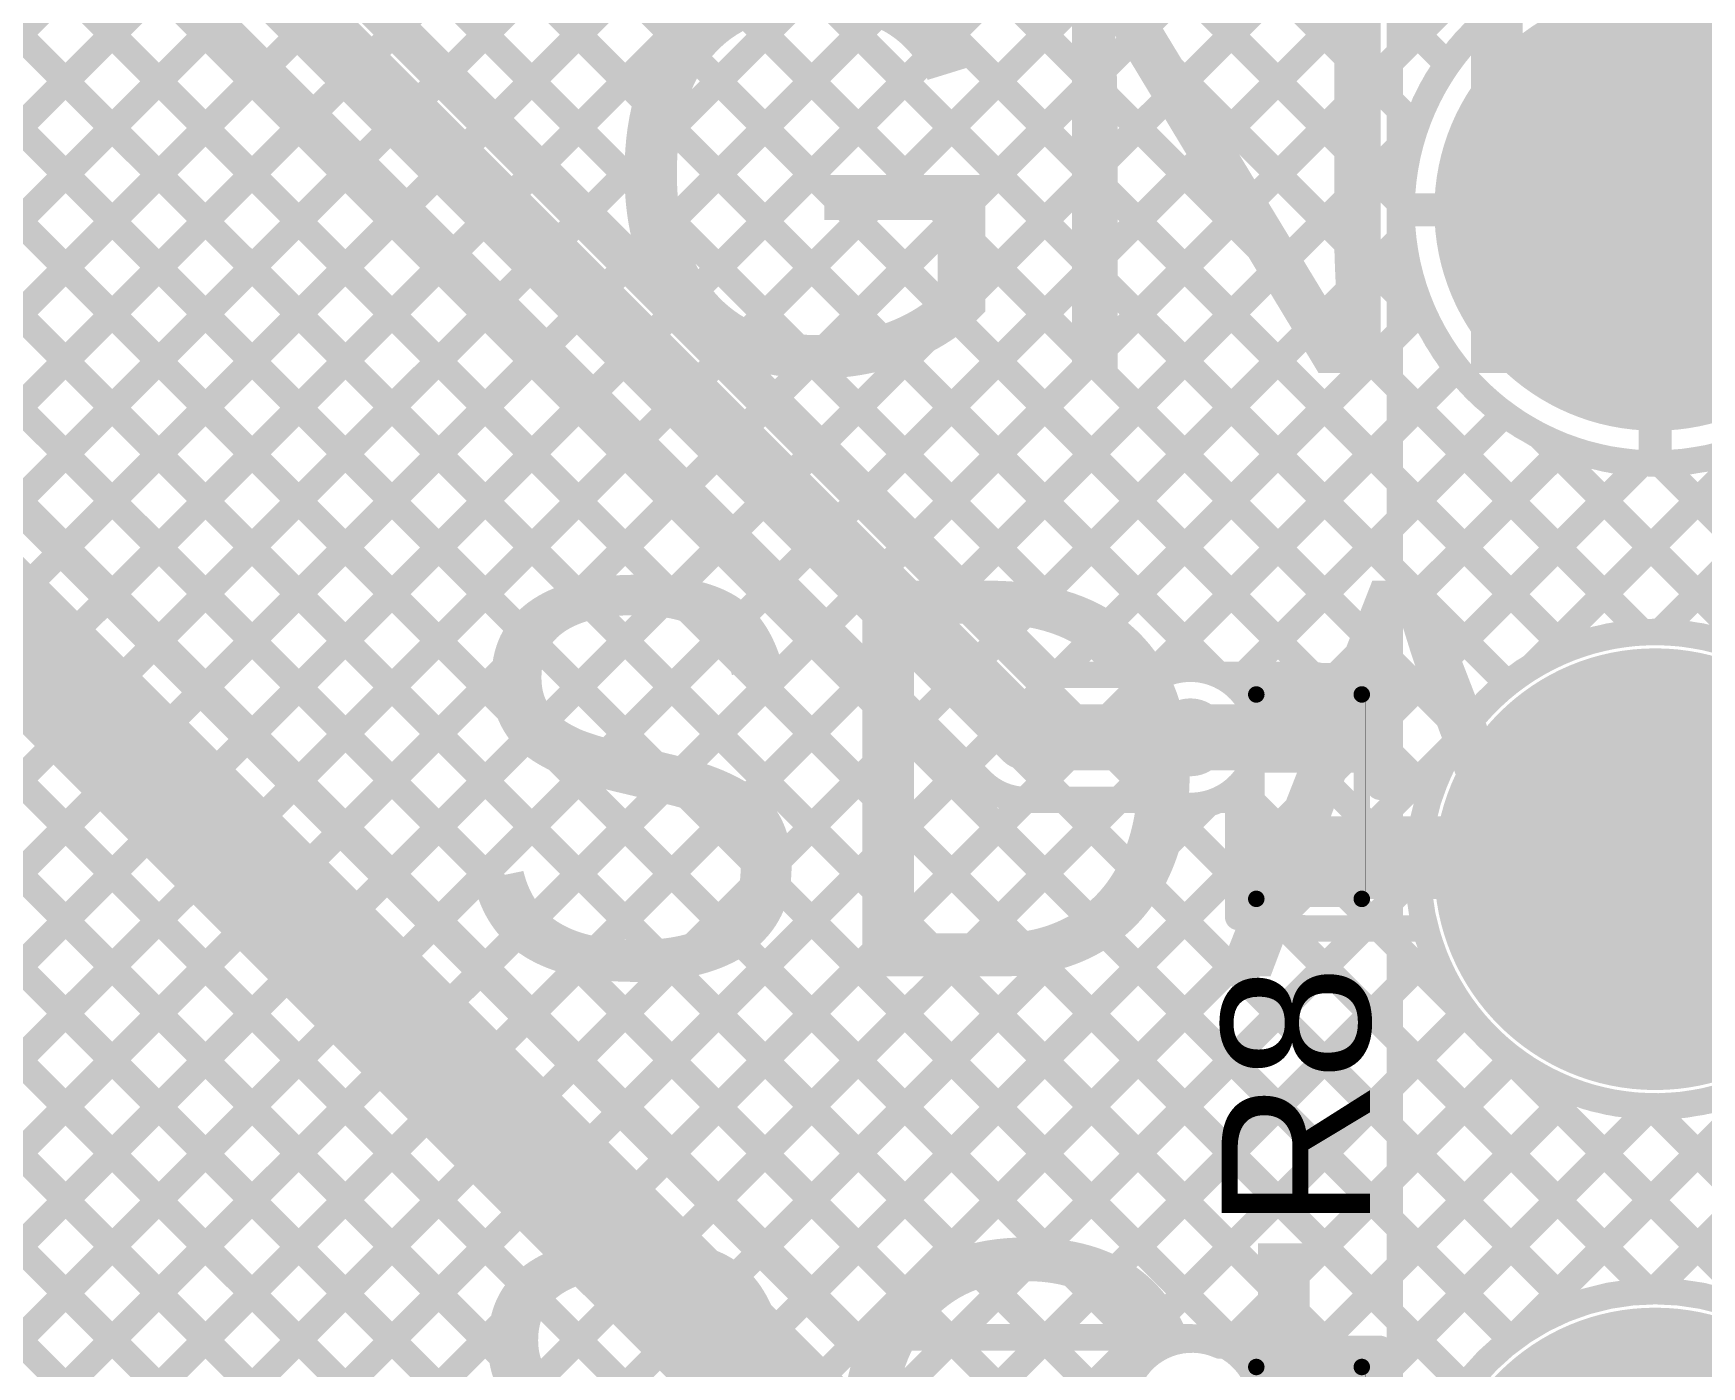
# Model space of a CAD drawing. Header units: millimetres. Extents: x -0.08 to 7.12, y -0.08 to 3.98.
# Drawn here: x 5.969 to 6.475, y 2.612 to 3.017 of the extents above; entities that cross this region are included whole.
import ezdxf

# ---------------------------------------------------------------- set-up
doc = ezdxf.new("R2010")
doc.units = ezdxf.units.MM
doc.header["$MEASUREMENT"] = 0
for name, color, linetype in [('BottomLayer', 5, 'Continuous'), ('BottomSolder', 6, 'Continuous'), ('MultiLayer', 9, 'Continuous'), ('PadHoleLayer', 156, 'Continuous'), ('TopLayer', 1, 'Continuous'), ('TopOverlay', 2, 'Continuous'), ('TopPaste', 8, 'Continuous'), ('TopSolder', 216, 'Continuous'), ('ViaHoleLayer', 16, 'Continuous')]:
    doc.layers.add(name, color=color, linetype=linetype)
doc.styles.add('Arial', font='', dxfattribs={"height": 0.2})
doc.styles.get('Arial').set_extended_font_data('Arial')

# ---------------------------------------------------------------- blocks, each defined once
blk = doc.blocks.new('DB2ER_5_08_4P_GN_18')
at = {"layer": 'BottomLayer'}
h = blk.add_hatch(color=5, dxfattribs=at)
edge = h.paths.add_edge_path()
edge.add_arc((0.2, 0), 0.06299, 0, 360)
h = blk.add_hatch(color=5, dxfattribs=at)
edge = h.paths.add_edge_path()
edge.add_arc((0.4, 0), 0.06299, 0, 360)
h = blk.add_hatch(color=5, dxfattribs=at)
edge = h.paths.add_edge_path()
edge.add_arc((0.6, 0), 0.06299, 0, 360)
at = {"layer": 'BottomSolder'}
h = blk.add_hatch(color=6, dxfattribs=at)
edge = h.paths.add_edge_path()
edge.add_arc((0.2, 0), 0.06699, 0, 360)
h = blk.add_hatch(color=6, dxfattribs=at)
edge = h.paths.add_edge_path()
edge.add_arc((0.4, 0), 0.06699, 0, 360)
h = blk.add_hatch(color=6, dxfattribs=at)
edge = h.paths.add_edge_path()
edge.add_arc((0.6, 0), 0.06699, 0, 360)
at = {"layer": 'MultiLayer'}
h = blk.add_hatch(color=9, dxfattribs=at)
edge = h.paths.add_edge_path()
edge.add_arc((0.2, 0), 0.06299, 0, 360)
h = blk.add_hatch(color=9, dxfattribs=at)
edge = h.paths.add_edge_path()
edge.add_arc((0.4, 0), 0.06299, 0, 360)
h = blk.add_hatch(color=9, dxfattribs=at)
edge = h.paths.add_edge_path()
edge.add_arc((0.6, 0), 0.06299, 0, 360)
at = {"layer": 'PadHoleLayer'}
h = blk.add_hatch(color=156, dxfattribs=at)
edge = h.paths.add_edge_path()
edge.add_arc((0.4, 0), 0.0315, 0, 360)
h = blk.add_hatch(color=156, dxfattribs=at)
edge = h.paths.add_edge_path()
edge.add_arc((0.6, 0), 0.0315, 0, 360)
at = {"layer": 'TopLayer'}
h = blk.add_hatch(color=1, dxfattribs=at)
edge = h.paths.add_edge_path()
edge.add_arc((0.2, 0), 0.06299, 0, 360)
h = blk.add_hatch(color=1, dxfattribs=at)
edge = h.paths.add_edge_path()
edge.add_arc((0.4, 0), 0.06299, 0, 360)
h = blk.add_hatch(color=1, dxfattribs=at)
edge = h.paths.add_edge_path()
edge.add_arc((0.6, 0), 0.06299, 0, 360)
at = {"layer": 'TopSolder'}
h = blk.add_hatch(color=216, dxfattribs=at)
edge = h.paths.add_edge_path()
edge.add_arc((0.2, 0), 0.06699, 0, 360)
h = blk.add_hatch(color=216, dxfattribs=at)
edge = h.paths.add_edge_path()
edge.add_arc((0.4, 0), 0.06699, 0, 360)
h = blk.add_hatch(color=216, dxfattribs=at)
edge = h.paths.add_edge_path()
edge.add_arc((0.6, 0), 0.06699, 0, 360)
at = {"layer": 'TopOverlay', "const_width": 0.005}
blk.add_lwpolyline([(0.699, 0.079), (-0.099, 0.079)], dxfattribs=at)
blk = doc.blocks.new('R___0402_56')
at = {"layer": 'TopLayer'}
for points in [[(-0.0275, -0.0125), (-0.0275, 0.0125), (-0.0095, 0.0125), (-0.0095, -0.0125)], [(0.0095, -0.0125), (0.0095, 0.0125), (0.0275, 0.0125), (0.0275, -0.0125)]]:
    blk.add_hatch(color=1, dxfattribs=at).paths.add_polyline_path(points)
at = {"layer": 'TopPaste'}
for points in [[(-0.0275, -0.0125), (-0.0275, 0.0125), (-0.0095, 0.0125), (-0.0095, -0.0125)], [(0.0095, -0.0125), (0.0095, 0.0125), (0.0275, 0.0125), (0.0275, -0.0125)]]:
    blk.add_hatch(color=8, dxfattribs=at).paths.add_polyline_path(points)
at = {"layer": 'TopSolder'}
for points in [[(-0.02967, -0.01467), (-0.02967, 0.01467), (-0.00733, 0.01467), (-0.00733, -0.01467)], [(0.00733, -0.01467), (0.00733, 0.01467), (0.02967, 0.01467), (0.02967, -0.01467)]]:
    blk.add_hatch(color=216, dxfattribs=at).paths.add_polyline_path(points)
at = {"layer": 'TopOverlay'}
for points, const_width in [([(-0.031, 0.016), (-0.031, -0.016)], 0.005), ([(-0.031, 0.016), (0.031, 0.016)], 0.005), ([(0.031, 0.016), (0.031, -0.016)], 0.005), ([(-0.031, -0.016), (0.031, -0.016)], 0.005), ([(-0.032, -0.017), (0.032, -0.017)], 0.000127)]:
    blk.add_lwpolyline(points, dxfattribs=dict(at, const_width=const_width))
for points, const_width in [([(-0.03225, 0.016, 1), (-0.02975, 0.016, 1)], 0.0025), ([(-0.03225, 0.016, 1), (-0.02975, 0.016, 1)], 0.0025), ([(0.02975, 0.016, 1), (0.03225, 0.016, 1)], 0.0025), ([(0.02975, 0.016, 1), (0.03225, 0.016, 1)], 0.0025), ([(-0.03225, -0.016, 1), (-0.02975, -0.016, 1)], 0.0025), ([(-0.03225, -0.016, 1), (-0.02975, -0.016, 1)], 0.0025), ([(0.02975, -0.016, 1), (0.03225, -0.016, 1)], 0.0025), ([(0.02975, -0.016, 1), (0.03225, -0.016, 1)], 0.0025), ([(-0.03203, -0.017, 1), (-0.03197, -0.017, 1)], 0.0000635), ([(0.03197, -0.017, 1), (0.03203, -0.017, 1)], 0.0000635)]:
    blk.add_lwpolyline(points, format="xyb", close=True, dxfattribs=dict(at, const_width=const_width))
blk = doc.blocks.new('R___0402_57')
at = {"layer": 'TopLayer'}
for points in [[(-0.0275, -0.0125), (-0.0275, 0.0125), (-0.0095, 0.0125), (-0.0095, -0.0125)], [(0.0095, -0.0125), (0.0095, 0.0125), (0.0275, 0.0125), (0.0275, -0.0125)]]:
    blk.add_hatch(color=1, dxfattribs=at).paths.add_polyline_path(points)
at = {"layer": 'TopPaste'}
for points in [[(-0.0275, -0.0125), (-0.0275, 0.0125), (-0.0095, 0.0125), (-0.0095, -0.0125)], [(0.0095, -0.0125), (0.0095, 0.0125), (0.0275, 0.0125), (0.0275, -0.0125)]]:
    blk.add_hatch(color=8, dxfattribs=at).paths.add_polyline_path(points)
at = {"layer": 'TopSolder'}
for points in [[(-0.02967, -0.01467), (-0.02967, 0.01467), (-0.00733, 0.01467), (-0.00733, -0.01467)], [(0.00733, -0.01467), (0.00733, 0.01467), (0.02967, 0.01467), (0.02967, -0.01467)]]:
    blk.add_hatch(color=216, dxfattribs=at).paths.add_polyline_path(points)
at = {"layer": 'TopOverlay'}
for points, const_width in [([(-0.031, 0.016), (-0.031, -0.016)], 0.005), ([(-0.031, 0.016), (0.031, 0.016)], 0.005), ([(0.031, 0.016), (0.031, -0.016)], 0.005), ([(-0.031, -0.016), (0.031, -0.016)], 0.005), ([(-0.032, -0.017), (0.032, -0.017)], 0.000127)]:
    blk.add_lwpolyline(points, dxfattribs=dict(at, const_width=const_width))
for points, const_width in [([(-0.03225, 0.016, 1), (-0.02975, 0.016, 1)], 0.0025), ([(-0.03225, 0.016, 1), (-0.02975, 0.016, 1)], 0.0025), ([(0.02975, 0.016, 1), (0.03225, 0.016, 1)], 0.0025), ([(0.02975, 0.016, 1), (0.03225, 0.016, 1)], 0.0025), ([(-0.03225, -0.016, 1), (-0.02975, -0.016, 1)], 0.0025), ([(-0.03225, -0.016, 1), (-0.02975, -0.016, 1)], 0.0025), ([(0.02975, -0.016, 1), (0.03225, -0.016, 1)], 0.0025), ([(0.02975, -0.016, 1), (0.03225, -0.016, 1)], 0.0025), ([(-0.03203, -0.017, 1), (-0.03197, -0.017, 1)], 0.0000635), ([(0.03197, -0.017, 1), (0.03203, -0.017, 1)], 0.0000635)]:
    blk.add_lwpolyline(points, format="xyb", close=True, dxfattribs=dict(at, const_width=const_width))

msp = doc.modelspace()

# ---------------------------------------------------------------- hatches: boundary and pattern name
at = {"layer": 'BottomLayer'}
h = msp.add_hatch(color=5, dxfattribs=at)
edge = h.paths.add_edge_path()
edge.add_arc((6.32, 2.803), 0.01181, 0, 360)
at = {"layer": 'TopLayer'}
h = msp.add_hatch(color=1, dxfattribs=at)
edge = h.paths.add_edge_path()
edge.add_arc((6.32, 2.803), 0.01181, 0, 360)
at = {"layer": 'ViaHoleLayer'}
h = msp.add_hatch(color=16, dxfattribs=at)
edge = h.paths.add_edge_path()
edge.add_arc((6.32, 2.803), 0.00591, 0, 360)

# ---------------------------------------------------------------- linework, layer by layer
at = {"layer": 'BottomLayer'}
for points, const_width in [([(5.975, 3.43015), (6.39795, 3.00719)], 0.008), ([(5.975, 3.40186), (6.38836, 2.98851)], 0.008), ([(5.975, 3.37358), (6.38402, 2.96455)], 0.008), ([(5.975, 3.34529), (6.39256, 2.92773)], 0.008), ([(5.7015, 3.33595), (6.41727, 2.62019)], 0.008), ([(6.0809, 3.01917), (6.39599, 3.33426)], 0.008), ([(5.975, 3.31701), (6.45712, 2.83489)], 0.008), ([(6.09504, 3.00503), (6.4068, 3.31678)], 0.008), ([(5.7015, 3.30767), (6.40322, 2.60595)], 0.008), ([(6.10918, 2.99088), (6.42167, 3.30337)], 0.008), ([(6.12333, 2.97674), (6.44079, 3.2942)], 0.008), ([(5.975, 3.28872), (6.43399, 2.82973)], 0.008), ([(5.7015, 3.27938), (6.39333, 2.58756)], 0.008), ([(5.975, 3.26044), (6.41614, 2.8193)], 0.008), ([(5.7015, 3.2511), (6.38901, 2.56359)], 0.008), ([(5.9752, 3.23196), (6.40237, 2.80478)], 0.008), ([(5.7015, 3.22281), (6.30331, 2.621)], 0.008), ([(6.13747, 2.9626), (6.39001, 3.21514)], 0.008), ([(5.9752, 3.20367), (6.3928, 2.78607)], 0.008), ([(5.7015, 3.19453), (6.27503, 2.621)], 0.008), ([(6.15161, 2.94846), (6.39001, 3.18686)], 0.008), ([(5.57954, 3.17507), (6.38901, 2.3656)], 0.008), ([(5.9752, 3.17539), (6.32867, 2.82192)], 0.008), ([(5.7015, 3.16624), (6.24674, 2.621)], 0.008), ([(5.5654, 3.16092), (6.38901, 2.33731)], 0.008), ([(6.16575, 2.93431), (6.39001, 3.15857)], 0.008), ([(5.55126, 3.14678), (6.38901, 2.30903)], 0.008), ([(5.9752, 3.14711), (6.3003, 2.822)], 0.008), ([(5.68, 3.126), (6.2065, 2.5995)], 0.025), ([(5.7015, 3.13796), (6.21846, 2.621)], 0.008), ([(5.7015, 3.13491), (6.21541, 2.621)], 0.008), ([(5.53712, 3.13264), (6.807, 1.86275)], 0.008), ([(6.17989, 2.92017), (6.39001, 3.13029)], 0.008), ([(5.9562, 3.117), (6.2702, 2.803)], 0.02), ([(5.9752, 3.12487), (6.27807, 2.822)], 0.008), ([(5.52297, 3.1185), (6.807, 1.83447)], 0.008), ([(5.6648, 3.1108), (6.1913, 2.5843)], 0.008), ([(5.50883, 3.10435), (6.807, 1.80619)], 0.008), ([(5.94279, 3.10354), (6.25673, 2.78959)], 0.008), ([(6.19404, 2.90603), (6.39001, 3.102)], 0.008), ([(5.49469, 3.09021), (6.807, 1.7779)], 0.008), ([(6.20818, 2.89189), (6.4073, 3.09101)], 0.008), ([(6.22232, 2.87775), (6.43558, 3.09101)], 0.008), ([(6.23646, 2.8636), (6.46387, 3.09101)], 0.008), ([(5.8925, 2.94391), (5.99746, 3.04887)], 0.008), ([(6.461, 2.963), (6.461, 3.03599)], 0.01), ([(5.90664, 2.92976), (6.0116, 3.03472)], 0.008), ([(5.92078, 2.91562), (6.02574, 3.02058)], 0.008), ([(5.93493, 2.90148), (6.03989, 3.00644)], 0.008), ([(5.94907, 2.88734), (6.05403, 2.9923)], 0.008), ([(6.2506, 2.84946), (6.3877, 2.98656)], 0.008), ([(6.4604, 2.63499), (6.807, 2.98159)], 0.008), ([(5.96321, 2.8732), (6.06817, 2.97816)], 0.008), ([(6.461, 2.963), (6.59, 2.963)], 0.025), ([(5.97735, 2.85905), (6.08231, 2.96401)], 0.008), ([(6.38801, 2.963), (6.461, 2.963)], 0.01), ([(6.461, 2.89001), (6.461, 2.963)], 0.01), ([(6.26475, 2.83532), (6.38442, 2.955)], 0.008), ([(5.99149, 2.84491), (6.09646, 2.94987)], 0.008), ([(6.4624, 2.83498), (6.56892, 2.9415)], 0.008), ([(6.00564, 2.83077), (6.1106, 2.93573)], 0.008), ([(6.27971, 2.822), (6.39028, 2.93257)], 0.008), ([(6.01978, 2.81663), (6.12474, 2.92159)], 0.008), ([(6.308, 2.822), (6.40089, 2.91489)], 0.008), ([(6.03392, 2.80248), (6.13888, 2.90745)], 0.008), ([(6.33329, 2.81901), (6.41531, 2.90103)], 0.008), ([(6.04806, 2.78834), (6.15302, 2.8933)], 0.008), ([(6.34007, 2.79751), (6.43361, 2.89104)], 0.008), ([(6.42372, 2.82459), (6.49139, 2.89226)], 0.008), ([(6.42573, 2.89456), (6.49261, 2.82768)], 0.008), ([(6.20363, 2.63278), (6.45696, 2.88611)], 0.008), ([(6.46255, 2.88602), (6.807, 2.54158)], 0.008), ([(6.06221, 2.7742), (6.16717, 2.87916)], 0.008), ([(6.07635, 2.76006), (6.18131, 2.86502)], 0.008), ([(6.09049, 2.74592), (6.19545, 2.85088)], 0.008), ([(6.10463, 2.73177), (6.20959, 2.83673)], 0.008), ([(6.11877, 2.71763), (6.22373, 2.82259)], 0.008), ([(6.27807, 2.822), (6.31151, 2.822)], 0.008), ([(6.33892, 2.81167), (6.38902, 2.76157)], 0.008), ([(6.13292, 2.70349), (6.23788, 2.80845)], 0.008), ([(6.2702, 2.803), (6.32, 2.803)], 0.02), ([(5.41587, 2.241), (5.97523, 2.80036)], 0.008), ([(6.22013, 2.621), (6.39941, 2.80028)], 0.008), ([(6.14706, 2.68935), (6.25202, 2.79431)], 0.008), ([(5.44415, 2.241), (5.98937, 2.78622)], 0.008), ([(6.1612, 2.67521), (6.27, 2.784)], 0.008), ([(6.17534, 2.66106), (6.29828, 2.784)], 0.008), ([(6.2702, 2.784), (6.31151, 2.784)], 0.008), ([(6.28173, 2.784), (6.43543, 2.6303)], 0.008), ([(6.31002, 2.784), (6.45905, 2.63497)], 0.008), ([(6.33436, 2.78794), (6.40773, 2.71457)], 0.008), ([(6.18948, 2.64692), (6.32549, 2.78293)], 0.008), ([(5.47244, 2.241), (6.00352, 2.77208)], 0.008), ([(6.24842, 2.621), (6.38902, 2.7616)], 0.008), ([(5.50072, 2.241), (6.01766, 2.75794)], 0.008), ([(5.52901, 2.241), (6.0318, 2.74379)], 0.008), ([(6.2767, 2.621), (6.39355, 2.73784)], 0.008), ([(5.55729, 2.241), (6.04594, 2.72965)], 0.008), ([(6.30499, 2.621), (6.40357, 2.71959)], 0.008), ([(5.58557, 2.241), (6.06008, 2.71551)], 0.008), ([(6.41257, 2.70973), (6.4969, 2.6254)], 0.008), ([(6.3307, 2.61843), (6.41773, 2.70546)], 0.008), ([(5.61386, 2.241), (6.07423, 2.70137)], 0.008), ([(6.41745, 2.62032), (6.49894, 2.70182)], 0.008), ([(6.34192, 2.60136), (6.43603, 2.69548)], 0.008), ([(6.00984, 2.241), (6.45986, 2.69102)], 0.008), ([(6.45957, 2.69102), (6.807, 2.34359)], 0.008), ([(5.64214, 2.241), (6.08837, 2.68723)], 0.008), ([(5.67043, 2.241), (6.10251, 2.67308)], 0.008), ([(5.69871, 2.241), (6.11665, 2.65894)], 0.008), ([(5.727, 2.241), (6.13079, 2.6448)], 0.008), ([(5.75528, 2.241), (6.14494, 2.63066)], 0.008), ([(6.21541, 2.621), (6.3205, 2.621)], 0.008), ([(5.78356, 2.241), (6.15908, 2.61652)], 0.008)]:
    msp.add_lwpolyline(points, dxfattribs=dict(at, const_width=const_width))
at = {"layer": 'BottomLayer', "const_width": 0.008}
for points in [[(6.53493, 2.9415, -7.019607), (6.53493, 2.9845)], [(6.31151, 2.822, -0.543406), (6.34081, 2.803)], [(6.34081, 2.803, -0.543406), (6.31151, 2.784)], [(6.2702, 2.784, -0.199451), (6.25673, 2.78959)], [(6.2702, 2.784, -0.198912), (6.25676, 2.78957)], [(6.3205, 2.621, -0.414214), (6.342, 2.5995)]]:
    msp.add_lwpolyline(points, format="xyb", dxfattribs=at)
at = {"layer": 'BottomLayer'}
for points, const_width in [([(6.0789, 3.01917, 1), (6.0829, 3.01917, 1)], 0.004), ([(6.39595, 3.00719, 1), (6.39995, 3.00719, 1)], 0.004), ([(6.03789, 3.00644, 1), (6.04189, 3.00644, 1)], 0.004), ([(6.09304, 3.00503, 1), (6.09704, 3.00503, 1)], 0.004), ([(6.05203, 2.9923, 1), (6.05603, 2.9923, 1)], 0.004), ([(6.10718, 2.99088, 1), (6.11118, 2.99088, 1)], 0.004), ([(6.3857, 2.98656, 1), (6.3897, 2.98656, 1)], 0.004), ([(6.38636, 2.98851, 1), (6.39036, 2.98851, 1)], 0.004), ([(6.06617, 2.97816, 1), (6.07017, 2.97816, 1)], 0.004), ([(6.12133, 2.97674, 1), (6.12533, 2.97674, 1)], 0.004), ([(6.45475, 2.963, 1), (6.46725, 2.963, 1)], 0.0125), ([(6.08031, 2.96401, 1), (6.08431, 2.96401, 1)], 0.004), ([(6.13547, 2.9626, 1), (6.13947, 2.9626, 1)], 0.004), ([(6.38202, 2.96455, 1), (6.38602, 2.96455, 1)], 0.004), ([(6.38551, 2.963, 1), (6.39051, 2.963, 1)], 0.005), ([(6.4585, 2.963, 1), (6.4635, 2.963, 1)], 0.005), ([(6.4585, 2.963, 1), (6.4635, 2.963, 1)], 0.005), ([(6.4585, 2.963, 1), (6.4635, 2.963, 1)], 0.005), ([(6.38242, 2.955, 1), (6.38642, 2.955, 1)], 0.004), ([(6.09446, 2.94987, 1), (6.09846, 2.94987, 1)], 0.004), ([(6.14961, 2.94846, 1), (6.15361, 2.94846, 1)], 0.004), ([(6.1086, 2.93573, 1), (6.1126, 2.93573, 1)], 0.004), ([(6.16375, 2.93431, 1), (6.16775, 2.93431, 1)], 0.004), ([(6.38828, 2.93257, 1), (6.39228, 2.93257, 1)], 0.004), ([(6.39056, 2.92773, 1), (6.39456, 2.92773, 1)], 0.004), ([(6.12274, 2.92159, 1), (6.12674, 2.92159, 1)], 0.004), ([(6.17789, 2.92017, 1), (6.18189, 2.92017, 1)], 0.004), ([(6.39889, 2.91489, 1), (6.40289, 2.91489, 1)], 0.004), ([(6.13688, 2.90745, 1), (6.14088, 2.90745, 1)], 0.004), ([(6.19204, 2.90603, 1), (6.19604, 2.90603, 1)], 0.004), ([(6.41331, 2.90103, 1), (6.41731, 2.90103, 1)], 0.004), ([(6.15102, 2.8933, 1), (6.15502, 2.8933, 1)], 0.004), ([(6.20618, 2.89189, 1), (6.21018, 2.89189, 1)], 0.004), ([(6.42373, 2.89456, 1), (6.42773, 2.89456, 1)], 0.004), ([(6.43161, 2.89104, 1), (6.43561, 2.89104, 1)], 0.004), ([(6.4585, 2.89001, 1), (6.4635, 2.89001, 1)], 0.005), ([(6.45496, 2.88611, 1), (6.45896, 2.88611, 1)], 0.004), ([(6.46055, 2.88602, 1), (6.46455, 2.88602, 1)], 0.004), ([(6.16517, 2.87916, 1), (6.16917, 2.87916, 1)], 0.004), ([(6.22032, 2.87775, 1), (6.22432, 2.87775, 1)], 0.004), ([(6.17931, 2.86502, 1), (6.18331, 2.86502, 1)], 0.004), ([(6.23446, 2.8636, 1), (6.23846, 2.8636, 1)], 0.004), ([(5.97535, 2.85905, 1), (5.97935, 2.85905, 1)], 0.004), ([(6.19345, 2.85088, 1), (6.19745, 2.85088, 1)], 0.004), ([(5.98949, 2.84491, 1), (5.99349, 2.84491, 1)], 0.004), ([(6.2486, 2.84946, 1), (6.2526, 2.84946, 1)], 0.004), ([(6.20759, 2.83673, 1), (6.21159, 2.83673, 1)], 0.004), ([(6.26275, 2.83532, 1), (6.26675, 2.83532, 1)], 0.004), ([(6.53299, 2.763, 1), (6.38901, 2.763, 1)], 0.008), ([(6.45512, 2.83489, 1), (6.45912, 2.83489, 1)], 0.004), ([(6.4604, 2.83498, 1), (6.4644, 2.83498, 1)], 0.004), ([(6.00364, 2.83077, 1), (6.00764, 2.83077, 1)], 0.004), ([(6.43199, 2.82973, 1), (6.43599, 2.82973, 1)], 0.004), ([(6.42172, 2.82459, 1), (6.42572, 2.82459, 1)], 0.004), ([(6.22173, 2.82259, 1), (6.22573, 2.82259, 1)], 0.004), ([(6.27607, 2.822, 1), (6.28007, 2.822, 1)], 0.004), ([(6.27607, 2.822, 1), (6.28007, 2.822, 1)], 0.004), ([(6.27771, 2.822, 1), (6.28171, 2.822, 1)], 0.004), ([(6.2983, 2.822, 1), (6.3023, 2.822, 1)], 0.004), ([(6.306, 2.822, 1), (6.31, 2.822, 1)], 0.004), ([(6.30951, 2.822, 1), (6.31351, 2.822, 1)], 0.004), ([(6.30951, 2.822, 1), (6.31351, 2.822, 1)], 0.004), ([(6.32667, 2.82192, 1), (6.33067, 2.82192, 1)], 0.004), ([(6.41414, 2.8193, 1), (6.41814, 2.8193, 1)], 0.004), ([(6.01778, 2.81663, 1), (6.02178, 2.81663, 1)], 0.004), ([(6.33129, 2.81901, 1), (6.33529, 2.81901, 1)], 0.004), ([(6.33692, 2.81167, 1), (6.34092, 2.81167, 1)], 0.004), ([(6.23588, 2.80845, 1), (6.23988, 2.80845, 1)], 0.004), ([(6.2652, 2.803, 1), (6.2752, 2.803, 1)], 0.01), ([(6.2652, 2.803, 1), (6.2752, 2.803, 1)], 0.01), ([(6.315, 2.803, 1), (6.325, 2.803, 1)], 0.01), ([(6.40037, 2.80478, 1), (6.40437, 2.80478, 1)], 0.004), ([(5.97323, 2.80036, 1), (5.97723, 2.80036, 1)], 0.004), ([(6.03192, 2.80248, 1), (6.03592, 2.80248, 1)], 0.004), ([(6.33881, 2.803, 1), (6.34281, 2.803, 1)], 0.004), ([(6.33881, 2.803, 1), (6.34281, 2.803, 1)], 0.004), ([(6.39741, 2.80028, 1), (6.40141, 2.80028, 1)], 0.004), ([(6.25002, 2.79431, 1), (6.25402, 2.79431, 1)], 0.004), ([(6.33807, 2.79751, 1), (6.34207, 2.79751, 1)], 0.004), ([(6.25473, 2.78959, 1), (6.25873, 2.78959, 1)], 0.004), ([(6.25473, 2.78959, 1), (6.25873, 2.78959, 1)], 0.004), ([(6.25476, 2.78957, 1), (6.25876, 2.78957, 1)], 0.004), ([(5.98737, 2.78622, 1), (5.99137, 2.78622, 1)], 0.004), ([(6.04606, 2.78834, 1), (6.05006, 2.78834, 1)], 0.004), ([(6.268, 2.784, 1), (6.272, 2.784, 1)], 0.004), ([(6.2682, 2.784, 1), (6.2722, 2.784, 1)], 0.004), ([(6.2682, 2.784, 1), (6.2722, 2.784, 1)], 0.004), ([(6.2682, 2.784, 1), (6.2722, 2.784, 1)], 0.004), ([(6.27973, 2.784, 1), (6.28373, 2.784, 1)], 0.004), ([(6.29628, 2.784, 1), (6.30028, 2.784, 1)], 0.004), ([(6.30802, 2.784, 1), (6.31202, 2.784, 1)], 0.004), ([(6.30951, 2.784, 1), (6.31351, 2.784, 1)], 0.004), ([(6.30951, 2.784, 1), (6.31351, 2.784, 1)], 0.004), ([(6.33236, 2.78794, 1), (6.33636, 2.78794, 1)], 0.004), ([(6.3908, 2.78607, 1), (6.3948, 2.78607, 1)], 0.004), ([(6.32349, 2.78293, 1), (6.32749, 2.78293, 1)], 0.004), ([(6.06021, 2.7742, 1), (6.06421, 2.7742, 1)], 0.004), ([(6.00152, 2.77208, 1), (6.00552, 2.77208, 1)], 0.004), ([(6.07435, 2.76006, 1), (6.07835, 2.76006, 1)], 0.004), ([(6.38701, 2.763, 1), (6.39101, 2.763, 1)], 0.004), ([(6.38702, 2.7616, 1), (6.39102, 2.7616, 1)], 0.004), ([(6.38702, 2.76157, 1), (6.39102, 2.76157, 1)], 0.004), ([(6.01566, 2.75794, 1), (6.01966, 2.75794, 1)], 0.004), ([(6.0298, 2.74379, 1), (6.0338, 2.74379, 1)], 0.004), ([(6.08849, 2.74592, 1), (6.09249, 2.74592, 1)], 0.004), ([(6.39155, 2.73784, 1), (6.39555, 2.73784, 1)], 0.004), ([(6.04394, 2.72965, 1), (6.04794, 2.72965, 1)], 0.004), ([(6.10263, 2.73177, 1), (6.10663, 2.73177, 1)], 0.004), ([(6.40157, 2.71959, 1), (6.40557, 2.71959, 1)], 0.004), ([(6.05808, 2.71551, 1), (6.06208, 2.71551, 1)], 0.004), ([(6.11677, 2.71763, 1), (6.12077, 2.71763, 1)], 0.004), ([(6.40573, 2.71457, 1), (6.40973, 2.71457, 1)], 0.004), ([(6.41057, 2.70973, 1), (6.41457, 2.70973, 1)], 0.004), ([(6.13092, 2.70349, 1), (6.13492, 2.70349, 1)], 0.004), ([(6.41573, 2.70546, 1), (6.41973, 2.70546, 1)], 0.004), ([(6.07223, 2.70137, 1), (6.07623, 2.70137, 1)], 0.004), ([(6.43403, 2.69548, 1), (6.43803, 2.69548, 1)], 0.004), ([(6.14506, 2.68935, 1), (6.14906, 2.68935, 1)], 0.004), ([(6.45757, 2.69102, 1), (6.46157, 2.69102, 1)], 0.004), ([(6.45786, 2.69102, 1), (6.46186, 2.69102, 1)], 0.004), ([(6.08637, 2.68723, 1), (6.09037, 2.68723, 1)], 0.004), ([(6.10051, 2.67308, 1), (6.10451, 2.67308, 1)], 0.004), ([(6.1592, 2.67521, 1), (6.1632, 2.67521, 1)], 0.004), ([(6.11465, 2.65894, 1), (6.11865, 2.65894, 1)], 0.004), ([(6.17334, 2.66106, 1), (6.17734, 2.66106, 1)], 0.004), ([(6.12879, 2.6448, 1), (6.13279, 2.6448, 1)], 0.004), ([(6.18748, 2.64692, 1), (6.19148, 2.64692, 1)], 0.004), ([(6.20163, 2.63278, 1), (6.20563, 2.63278, 1)], 0.004), ([(6.53299, 2.563, 1), (6.38901, 2.563, 1)], 0.008), ([(6.45705, 2.63497, 1), (6.46105, 2.63497, 1)], 0.004), ([(6.4584, 2.63499, 1), (6.4624, 2.63499, 1)], 0.004), ([(6.14294, 2.63066, 1), (6.14694, 2.63066, 1)], 0.004), ([(6.43343, 2.6303, 1), (6.43743, 2.6303, 1)], 0.004), ([(6.21341, 2.621, 1), (6.21741, 2.621, 1)], 0.004), ([(6.21341, 2.621, 1), (6.21741, 2.621, 1)], 0.004), ([(6.21646, 2.621, 1), (6.22046, 2.621, 1)], 0.004), ([(6.21813, 2.621, 1), (6.22213, 2.621, 1)], 0.004), ([(6.24474, 2.621, 1), (6.24874, 2.621, 1)], 0.004), ([(6.24642, 2.621, 1), (6.25042, 2.621, 1)], 0.004), ([(6.27303, 2.621, 1), (6.27703, 2.621, 1)], 0.004), ([(6.2747, 2.621, 1), (6.2787, 2.621, 1)], 0.004), ([(6.30131, 2.621, 1), (6.30531, 2.621, 1)], 0.004), ([(6.30299, 2.621, 1), (6.30699, 2.621, 1)], 0.004), ([(6.3185, 2.621, 1), (6.3225, 2.621, 1)], 0.004), ([(6.3185, 2.621, 1), (6.3225, 2.621, 1)], 0.004), ([(6.3287, 2.61843, 1), (6.3327, 2.61843, 1)], 0.004), ([(6.41526, 2.62019, 1), (6.41927, 2.62019, 1)], 0.004), ([(6.41545, 2.62032, 1), (6.41945, 2.62032, 1)], 0.004), ([(6.15708, 2.61652, 1), (6.16108, 2.61652, 1)], 0.004)]:
    msp.add_lwpolyline(points, format="xyb", close=True, dxfattribs=dict(at, const_width=const_width))
at = {"layer": 'TopLayer'}
for points, const_width in [([(5.0737, 3.5112), (6.43375, 2.15115)], 0.008), ([(5.10199, 3.5112), (6.4395, 2.17369)], 0.008), ([(5.13027, 3.5112), (6.4395, 2.20197)], 0.008), ([(5.15856, 3.5112), (6.4395, 2.23025)], 0.008), ([(5.18684, 3.5112), (6.38901, 2.30903)], 0.008), ([(5.21513, 3.5112), (6.38901, 2.33731)], 0.008), ([(5.24341, 3.5112), (6.38901, 2.3656)], 0.008), ([(5.27169, 3.5112), (6.38901, 2.39388)], 0.008), ([(5.29998, 3.5112), (6.38901, 2.42217)], 0.008), ([(5.89394, 3.3415), (6.41614, 2.8193)], 0.008), ([(5.92222, 3.3415), (6.43399, 2.82973)], 0.008), ([(5.95051, 3.3415), (6.45712, 2.83489)], 0.008), ([(5.97879, 3.3415), (6.39256, 2.92773)], 0.008), ([(6.00708, 3.3415), (6.38402, 2.96455)], 0.008), ([(6.03536, 3.3415), (6.38836, 2.98851)], 0.008), ([(6.06365, 3.3415), (6.39795, 3.00719)], 0.008), ([(5.45723, 2.50864), (6.266, 3.31741)], 0.008), ([(5.47137, 2.4945), (6.26788, 3.291)], 0.008), ([(5.48552, 2.48035), (6.29616, 3.291)], 0.008), ([(5.49966, 2.46621), (6.327, 3.29355)], 0.008), ([(5.5138, 2.45207), (6.33022, 3.26849)], 0.008), ([(5.52794, 2.43793), (6.3423, 3.25229)], 0.008), ([(5.54208, 2.42379), (6.35645, 3.23815)], 0.008), ([(5.97514, 3.23202), (6.40237, 2.80478)], 0.008), ([(5.55623, 2.40964), (6.37059, 3.22401)], 0.008), ([(5.61874, 3.22072), (6.40447, 2.43499)], 0.008), ([(5.64705, 3.2207), (6.43275, 2.43499)], 0.008), ([(5.67533, 3.2207), (6.29998, 2.59605)], 0.008), ([(5.70362, 3.2207), (6.3081, 2.61621)], 0.008), ([(5.7319, 3.2207), (6.3341, 2.6185)], 0.008), ([(5.76018, 3.2207), (6.36338, 2.6175)], 0.008), ([(5.78847, 3.2207), (6.40322, 2.60595)], 0.008), ([(5.81675, 3.2207), (6.41727, 2.62019)], 0.008), ([(5.84504, 3.2207), (6.43543, 2.6303)], 0.008), ([(5.87332, 3.2207), (6.30295, 2.79107)], 0.008), ([(5.90161, 3.2207), (6.30494, 2.81736)], 0.008), ([(5.92989, 3.2207), (6.32859, 2.822)], 0.008), ([(5.95809, 3.22078), (6.35693, 2.82195)], 0.008), ([(5.57037, 2.3955), (6.38473, 3.20986)], 0.008), ([(5.58451, 2.38136), (6.39001, 3.18686)], 0.008), ([(5.59865, 2.36722), (6.39001, 3.15857)], 0.008), ([(5.6128, 2.35307), (6.39001, 3.13029)], 0.008), ([(5.62694, 2.33893), (6.39001, 3.102)], 0.008), ([(5.64108, 2.32479), (6.4073, 3.09101)], 0.008), ([(5.65522, 2.31065), (6.43558, 3.09101)], 0.008), ([(5.66936, 2.29651), (6.46387, 3.09101)], 0.008), ([(6.4624, 2.83498), (6.69301, 3.06559)], 0.008), ([(6.461, 2.963), (6.461, 3.03599)], 0.01), ([(5.68351, 2.28236), (6.3877, 2.98656)], 0.008), ([(6.38801, 2.963), (6.461, 2.963)], 0.01), ([(6.461, 2.963), (6.53399, 2.963)], 0.01), ([(6.461, 2.89001), (6.461, 2.963)], 0.01), ([(5.69765, 2.26822), (6.38442, 2.955)], 0.008), ([(5.71179, 2.25408), (6.39028, 2.93257)], 0.008), ([(5.72593, 2.23994), (6.40089, 2.91489)], 0.008), ([(6.33628, 2.822), (6.41531, 2.90103)], 0.008), ([(6.36406, 2.8215), (6.43361, 2.89104)], 0.008), ([(6.42372, 2.82459), (6.49139, 2.89226)], 0.008), ([(6.42573, 2.89456), (6.49261, 2.82768)], 0.008), ([(6.3775, 2.80665), (6.45696, 2.88611)], 0.008), ([(6.46255, 2.88602), (6.6955, 2.65308)], 0.008), ([(6.4604, 2.63499), (6.6955, 2.87009)], 0.008), ([(6.32849, 2.822), (6.3555, 2.822)], 0.008), ([(6.35983, 2.8215), (6.3775, 2.8215)], 0.008), ([(6.3775, 2.788), (6.3775, 2.8215)], 0.008), ([(6.32, 2.803), (6.3555, 2.803)], 0.02), ([(6.3775, 2.80137), (6.39087, 2.788)], 0.008), ([(6.38713, 2.788), (6.39941, 2.80028)], 0.008), ([(5.74007, 2.2258), (6.30399, 2.78971)], 0.008), ([(6.30807, 2.78595), (6.3345, 2.75952)], 0.008), ([(6.32849, 2.784), (6.3345, 2.784)], 0.008), ([(6.3345, 2.7665), (6.3345, 2.784)], 0.008), ([(6.3775, 2.788), (6.39349, 2.788)], 0.008), ([(5.75422, 2.21165), (6.32549, 2.78293)], 0.008), ([(6.356, 2.7665), (6.4575, 2.7665)], 0.025), ([(6.4575, 2.7665), (6.461, 2.763)], 0.025), ([(5.76836, 2.19751), (6.3345, 2.76365)], 0.008), ([(6.3345, 2.7485), (6.3345, 2.7665)], 0.008), ([(6.3345, 2.7485), (6.34424, 2.7485)], 0.008), ([(5.7825, 2.18337), (6.3464, 2.74726)], 0.008), ([(5.79664, 2.16923), (6.37242, 2.745)], 0.008), ([(6.34708, 2.74694), (6.45905, 2.63497)], 0.008), ([(6.356, 2.745), (6.39129, 2.745)], 0.008), ([(6.3773, 2.745), (6.40773, 2.71457)], 0.008), ([(5.81079, 2.15508), (6.39355, 2.73784)], 0.008), ([(5.82493, 2.14094), (6.40357, 2.71959)], 0.008), ([(6.41257, 2.70973), (6.4969, 2.6254)], 0.008), ([(6.33077, 2.6185), (6.41773, 2.70546)], 0.008), ([(6.41745, 2.62032), (6.49894, 2.70182)], 0.008), ([(6.35884, 2.61829), (6.43603, 2.69548)], 0.008), ([(6.3775, 2.60866), (6.45986, 2.69102)], 0.008), ([(6.45957, 2.69102), (6.68309, 2.4675)], 0.008), ([(6.32899, 2.6185), (6.356, 2.6185)], 0.008), ([(6.36208, 2.6175), (6.3775, 2.6175)], 0.008), ([(6.3775, 2.584), (6.3775, 2.6175)], 0.008)]:
    msp.add_lwpolyline(points, dxfattribs=dict(at, const_width=const_width))
for points, const_width in [([(6.53799, 2.963, 1), (6.38401, 2.963, 1)], 0.008), ([(6.39595, 3.00719, 1), (6.39995, 3.00719, 1)], 0.004), ([(6.3857, 2.98656, 1), (6.3897, 2.98656, 1)], 0.004), ([(6.38636, 2.98851, 1), (6.39036, 2.98851, 1)], 0.004), ([(6.38201, 2.963, 1), (6.38601, 2.963, 1)], 0.004), ([(6.38202, 2.96455, 1), (6.38602, 2.96455, 1)], 0.004), ([(6.38551, 2.963, 1), (6.39051, 2.963, 1)], 0.005), ([(6.4585, 2.963, 1), (6.4635, 2.963, 1)], 0.005), ([(6.4585, 2.963, 1), (6.4635, 2.963, 1)], 0.005), ([(6.4585, 2.963, 1), (6.4635, 2.963, 1)], 0.005), ([(6.4585, 2.963, 1), (6.4635, 2.963, 1)], 0.005), ([(6.38242, 2.955, 1), (6.38642, 2.955, 1)], 0.004), ([(6.38828, 2.93257, 1), (6.39228, 2.93257, 1)], 0.004), ([(6.39056, 2.92773, 1), (6.39456, 2.92773, 1)], 0.004), ([(6.39889, 2.91489, 1), (6.40289, 2.91489, 1)], 0.004), ([(6.41331, 2.90103, 1), (6.41731, 2.90103, 1)], 0.004), ([(6.42373, 2.89456, 1), (6.42773, 2.89456, 1)], 0.004), ([(6.43161, 2.89104, 1), (6.43561, 2.89104, 1)], 0.004), ([(6.4585, 2.89001, 1), (6.4635, 2.89001, 1)], 0.005), ([(6.45496, 2.88611, 1), (6.45896, 2.88611, 1)], 0.004), ([(6.46055, 2.88602, 1), (6.46455, 2.88602, 1)], 0.004), ([(6.45512, 2.83489, 1), (6.45912, 2.83489, 1)], 0.004), ([(6.4604, 2.83498, 1), (6.4644, 2.83498, 1)], 0.004), ([(6.43199, 2.82973, 1), (6.43599, 2.82973, 1)], 0.004), ([(6.42172, 2.82459, 1), (6.42572, 2.82459, 1)], 0.004), ([(6.32649, 2.822, 1), (6.33049, 2.822, 1)], 0.004), ([(6.32649, 2.822, 1), (6.33049, 2.822, 1)], 0.004), ([(6.32659, 2.822, 1), (6.33059, 2.822, 1)], 0.004), ([(6.33428, 2.822, 1), (6.33828, 2.822, 1)], 0.004), ([(6.3535, 2.822, 1), (6.3575, 2.822, 1)], 0.004), ([(6.3535, 2.822, 1), (6.3575, 2.822, 1)], 0.004), ([(6.35492, 2.82195, 1), (6.35893, 2.82195, 1)], 0.004), ([(6.35783, 2.8215, 1), (6.36183, 2.8215, 1)], 0.004), ([(6.35783, 2.8215, 1), (6.36183, 2.8215, 1)], 0.004), ([(6.36206, 2.8215, 1), (6.36606, 2.8215, 1)], 0.004), ([(6.3755, 2.8215, 1), (6.3795, 2.8215, 1)], 0.004), ([(6.3755, 2.8215, 1), (6.3795, 2.8215, 1)], 0.004), ([(6.41414, 2.8193, 1), (6.41814, 2.8193, 1)], 0.004), ([(6.30294, 2.81736, 1), (6.30694, 2.81736, 1)], 0.004), ([(6.315, 2.803, 1), (6.325, 2.803, 1)], 0.01), ([(6.3505, 2.803, 1), (6.3605, 2.803, 1)], 0.01), ([(6.3755, 2.80665, 1), (6.3795, 2.80665, 1)], 0.004), ([(6.40037, 2.80478, 1), (6.40437, 2.80478, 1)], 0.004), ([(6.3755, 2.80137, 1), (6.3795, 2.80137, 1)], 0.004), ([(6.39741, 2.80028, 1), (6.40141, 2.80028, 1)], 0.004), ([(6.30095, 2.79107, 1), (6.30495, 2.79107, 1)], 0.004), ([(6.30199, 2.78971, 1), (6.30599, 2.78971, 1)], 0.004), ([(6.30607, 2.78595, 1), (6.31007, 2.78595, 1)], 0.004), ([(6.32649, 2.784, 1), (6.33049, 2.784, 1)], 0.004), ([(6.32649, 2.784, 1), (6.33049, 2.784, 1)], 0.004), ([(6.3325, 2.784, 1), (6.3365, 2.784, 1)], 0.004), ([(6.3325, 2.784, 1), (6.3365, 2.784, 1)], 0.004), ([(6.3755, 2.788, 1), (6.3795, 2.788, 1)], 0.004), ([(6.3755, 2.788, 1), (6.3795, 2.788, 1)], 0.004), ([(6.38513, 2.788, 1), (6.38913, 2.788, 1)], 0.004), ([(6.38887, 2.788, 1), (6.39287, 2.788, 1)], 0.004), ([(6.39149, 2.788, 1), (6.39549, 2.788, 1)], 0.004), ([(6.39149, 2.788, 1), (6.39549, 2.788, 1)], 0.004), ([(6.32349, 2.78293, 1), (6.32749, 2.78293, 1)], 0.004), ([(6.34975, 2.7665, 1), (6.36225, 2.7665, 1)], 0.0125), ([(6.45125, 2.7665, 1), (6.46375, 2.7665, 1)], 0.0125), ([(6.45125, 2.7665, 1), (6.46375, 2.7665, 1)], 0.0125), ([(6.45475, 2.763, 1), (6.46725, 2.763, 1)], 0.0125), ([(6.3325, 2.7665, 1), (6.3365, 2.7665, 1)], 0.004), ([(6.3325, 2.7665, 1), (6.3365, 2.7665, 1)], 0.004), ([(6.3325, 2.76365, 1), (6.3365, 2.76365, 1)], 0.004), ([(6.3325, 2.75952, 1), (6.3365, 2.75952, 1)], 0.004), ([(6.3325, 2.7485, 1), (6.3365, 2.7485, 1)], 0.004), ([(6.3325, 2.7485, 1), (6.3365, 2.7485, 1)], 0.004), ([(6.34224, 2.7485, 1), (6.34624, 2.7485, 1)], 0.004), ([(6.34224, 2.7485, 1), (6.34624, 2.7485, 1)], 0.004), ([(6.3444, 2.74726, 1), (6.3484, 2.74726, 1)], 0.004), ([(6.34508, 2.74694, 1), (6.34908, 2.74694, 1)], 0.004), ([(6.354, 2.745, 1), (6.358, 2.745, 1)], 0.004), ([(6.354, 2.745, 1), (6.358, 2.745, 1)], 0.004), ([(6.37042, 2.745, 1), (6.37442, 2.745, 1)], 0.004), ([(6.3753, 2.745, 1), (6.3793, 2.745, 1)], 0.004), ([(6.38929, 2.745, 1), (6.39329, 2.745, 1)], 0.004), ([(6.38929, 2.745, 1), (6.39329, 2.745, 1)], 0.004), ([(6.39155, 2.73784, 1), (6.39555, 2.73784, 1)], 0.004), ([(6.40157, 2.71959, 1), (6.40557, 2.71959, 1)], 0.004), ([(6.40573, 2.71457, 1), (6.40973, 2.71457, 1)], 0.004), ([(6.41057, 2.70973, 1), (6.41457, 2.70973, 1)], 0.004), ([(6.41573, 2.70546, 1), (6.41973, 2.70546, 1)], 0.004), ([(6.43403, 2.69548, 1), (6.43803, 2.69548, 1)], 0.004), ([(6.45757, 2.69102, 1), (6.46157, 2.69102, 1)], 0.004), ([(6.45786, 2.69102, 1), (6.46186, 2.69102, 1)], 0.004), ([(6.45705, 2.63497, 1), (6.46105, 2.63497, 1)], 0.004), ([(6.4584, 2.63499, 1), (6.4624, 2.63499, 1)], 0.004), ([(6.43343, 2.6303, 1), (6.43743, 2.6303, 1)], 0.004), ([(6.32699, 2.6185, 1), (6.33099, 2.6185, 1)], 0.004), ([(6.32699, 2.6185, 1), (6.33099, 2.6185, 1)], 0.004), ([(6.32877, 2.6185, 1), (6.33277, 2.6185, 1)], 0.004), ([(6.3321, 2.6185, 1), (6.3361, 2.6185, 1)], 0.004), ([(6.354, 2.6185, 1), (6.358, 2.6185, 1)], 0.004), ([(6.354, 2.6185, 1), (6.358, 2.6185, 1)], 0.004), ([(6.35684, 2.61829, 1), (6.36084, 2.61829, 1)], 0.004), ([(6.36008, 2.6175, 1), (6.36408, 2.6175, 1)], 0.004), ([(6.36008, 2.6175, 1), (6.36408, 2.6175, 1)], 0.004), ([(6.36138, 2.6175, 1), (6.36538, 2.6175, 1)], 0.004), ([(6.3755, 2.6175, 1), (6.3795, 2.6175, 1)], 0.004), ([(6.3755, 2.6175, 1), (6.3795, 2.6175, 1)], 0.004), ([(6.41526, 2.62019, 1), (6.41927, 2.62019, 1)], 0.004), ([(6.41545, 2.62032, 1), (6.41945, 2.62032, 1)], 0.004), ([(6.3061, 2.61621, 1), (6.3101, 2.61621, 1)], 0.004), ([(6.3755, 2.60866, 1), (6.3795, 2.60866, 1)], 0.004)]:
    msp.add_lwpolyline(points, format="xyb", close=True, dxfattribs=dict(at, const_width=const_width))
at = {"layer": 'TopLayer', "const_width": 0.008}
for points in [[(6.39349, 2.788, -0.836724), (6.53299, 2.763)], [(6.32849, 2.784, -1.542213), (6.32849, 2.822)], [(6.3555, 2.822, -0.057544), (6.35983, 2.8215)], [(6.53299, 2.763, -0.881005), (6.39129, 2.745)], [(6.356, 2.745, -0.145677), (6.34424, 2.7485)], [(6.39214, 2.584, -0.861962), (6.53299, 2.563)], [(6.32899, 2.5805, -1.542213), (6.32899, 2.6185)], [(6.356, 2.6185, -0.081651), (6.36208, 2.6175)]]:
    msp.add_lwpolyline(points, format="xyb", dxfattribs=at)

# ---------------------------------------------------------------- block references
at = {"rotation": 90}
for name, p in [('DB2ER_5_08_4P_GN_18', (6.461, 2.363)), ('R___0402_56', (6.356, 2.785)), ('R___0402_57', (6.356, 2.581))]:
    msp.add_blockref(name, p, dxfattribs=at)

# ---------------------------------------------------------------- texts
at = {"layer": 'TopOverlay', "style": 'Arial'}
for s, height, rotation, p in [('GND', 0.12, 360, (6.13996, 2.91352)), ('SDA', 0.12, 360, (6.09496, 2.73052)), ('R8', 0.045, 90, (6.37449, 2.65351)), ('SCL', 0.12, 360, (6.09396, 2.52952))]:
    msp.add_text(s, height=height, rotation=rotation, dxfattribs=at).set_placement(p)

doc.saveas('drawing.dxf')
